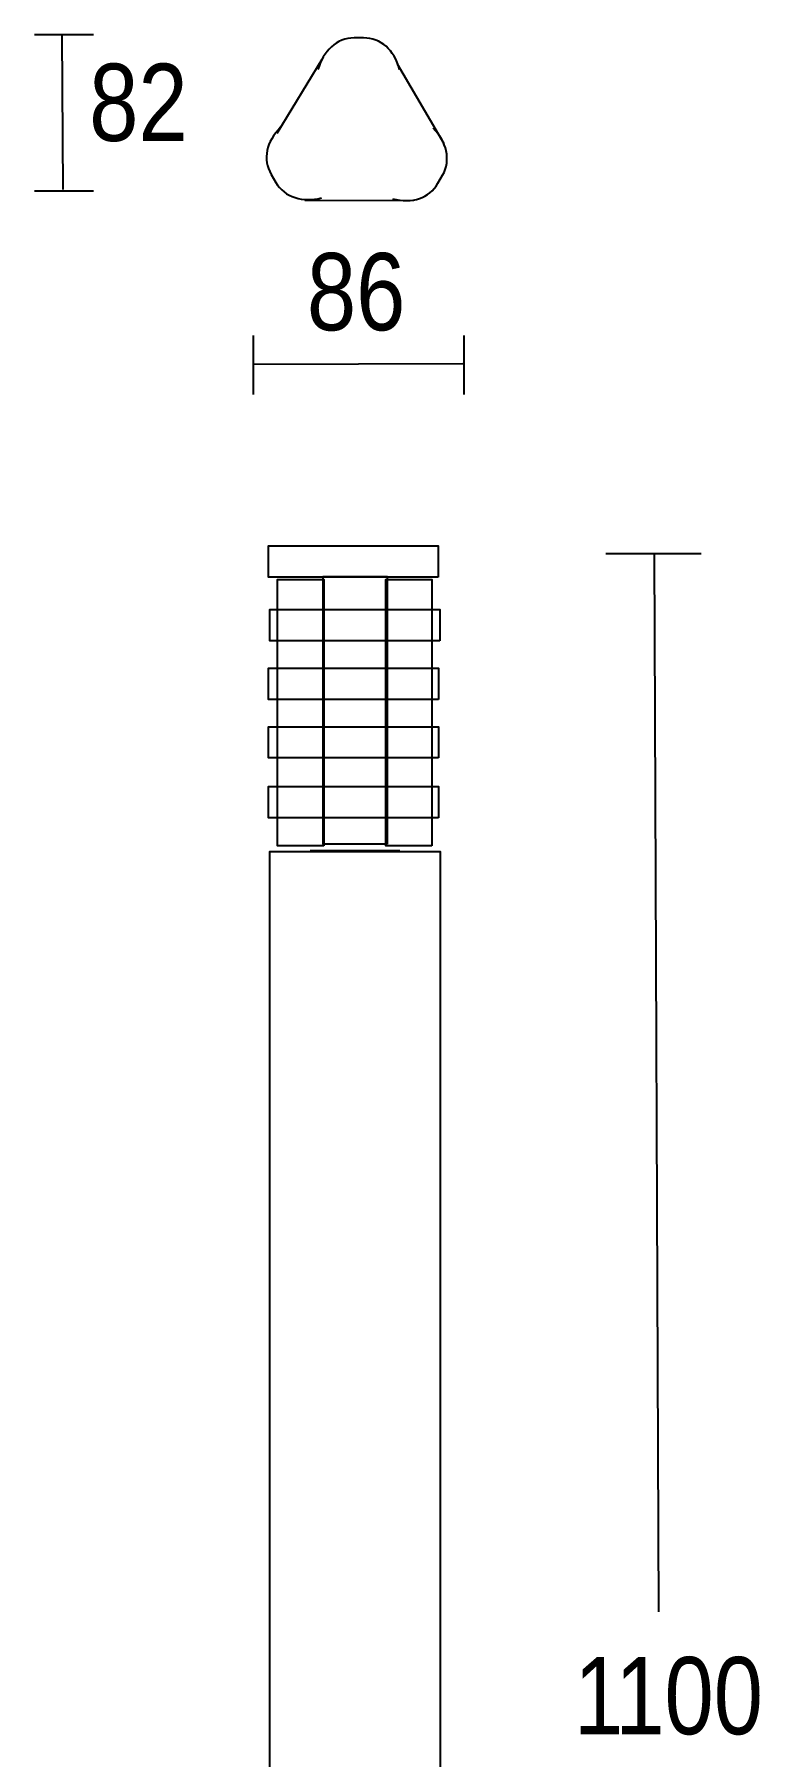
# Model space of a CAD drawing. Extents: x 1 to 72, y 3 to 337.
# Drawn here: x 1.4 to 72.3, y 168.3 to 336.7 of the extents above; entities that cross this region are included whole.
import ezdxf

# ---------------------------------------------------------------- set-up
doc = ezdxf.new("R2010")
doc.units = 0
doc.layers.add('LIVELLO_1', color=160, linetype='Continuous')
doc.styles.add('STD', font='txt')

# ---------------------------------------------------------------- blocks, each defined once
blk = doc.blocks.new('AI9-BLK1')
at = {"layer": 'LIVELLO_1', "color": 7}
for p, q in [((-34.83, 167.88), (-29.05, 167.88)), ((-32.03, 152.7), (-32.11, 167.81)), ((-6.73, 165.44), (-11.12, 158.2)), ((0.62, 165.02), (5.21, 157.21)), ((-34.83, 152.58), (-29.05, 152.58)), ((-8.39, 151.67), (2.24, 151.63)), ((-13.46, 138.42), (-13.46, 132.65)), ((7.14, 138.42), (7.14, 132.65)), ((-13.34, 135.63), (7.07, 135.7)), ((21.03, 117.12), (30.37, 117.12)), ((26.21, 13.59), (25.79, 117.08)), ((-7.86, 88.05), (0.91, 88.05))]:
    blk.add_line(p, q, dxfattribs=at)
for points in [[(4.66, 114.8), (-11.94, 114.8), (-11.94, 117.85), (4.66, 117.85)], [(4.66, 114.8), (-11.94, 114.8), (-11.94, 117.85), (4.66, 117.85)], [(-6.54, 88.51), (-11.06, 88.51), (-11.06, 114.56), (-6.54, 114.56)], [(-6.54, 88.51), (-11.06, 88.51), (-11.06, 114.56), (-6.54, 114.56)], [(-0.34, 88.69), (-6.6, 88.69), (-6.6, 114.87), (-0.34, 114.87)], [(-0.34, 88.69), (-6.6, 88.69), (-6.6, 114.86), (-0.34, 114.86)], [(4.04, 88.51), (-0.48, 88.51), (-0.48, 114.56), (4.04, 114.56)], [(4.04, 88.51), (-0.48, 88.51), (-0.48, 114.56), (4.04, 114.56)], [(4.8, 108.57), (-11.8, 108.57), (-11.8, 111.63), (4.8, 111.63)], [(4.8, 108.57), (-11.8, 108.57), (-11.8, 111.63), (4.8, 111.63)], [(4.67, 102.84), (-11.93, 102.84), (-11.93, 105.9), (4.67, 105.9)], [(4.67, 102.84), (-11.93, 102.84), (-11.93, 105.9), (4.67, 105.9)], [(4.67, 97.11), (-11.93, 97.11), (-11.93, 100.17), (4.67, 100.17)], [(4.67, 97.11), (-11.93, 97.11), (-11.93, 100.17), (4.67, 100.17)], [(4.67, 91.25), (-11.93, 91.25), (-11.93, 94.31), (4.67, 94.31)], [(4.67, 91.25), (-11.93, 91.25), (-11.93, 94.31), (4.67, 94.31)], [(4.84, -100.26), (-11.83, -100.26), (-11.83, 87.96), (4.84, 87.96)]]:
    blk.add_lwpolyline(points, close=True, dxfattribs=at)
for points in [[(0.87, 164.44), (0.34, 166.39), (-0.94, 167.54), (-2.66, 167.54), (-2.66, 167.54), (-3.57, 167.54), (-3.57, 167.54), (-5.29, 167.54), (-6.61, 166.22), (-7.11, 164.44)], [(-10.76, 158.8), (-12.18, 157.37), (-12.54, 155.68), (-11.68, 154.19), (-11.68, 154.19), (-11.23, 153.41), (-11.23, 153.41), (-10.36, 151.91), (-8.56, 151.44), (-6.77, 151.89)], [(0.17, 151.81), (2.12, 151.31), (3.76, 151.83), (4.62, 153.32), (4.62, 153.32), (5.08, 154.11), (5.08, 154.11), (5.94, 155.6), (5.45, 157.41), (4.16, 158.72)]]:
    blk.add_open_spline(points, degree=3, knots=[0, 0, 0, 0, 1, 1, 1, 2, 2, 2, 3, 3, 3, 3], dxfattribs=at)
at = {"layer": 'LIVELLO_1', "color": 7, "char_height": 7.5587, "attachment_point": 1, "style": 'STD'}
for s, insert in [('\\fArial Narrow|b0|i0;\\H7.5587;\\C7;82', (-29.48, 165.02)), ('\\fArial Narrow|b0|i0;\\H7.5587;\\C7;86', (-8.19, 146.5)), ('\\fArial Narrow|b0|i0;\\H7.5587;\\C7;1', (17.93, 9.17)), ('\\fArial Narrow|b0|i0;\\H7.5587;\\C7;100', (21.96, 9.17))]:
    blk.add_mtext(s, dxfattribs=dict(at, insert=insert))

msp = doc.modelspace()

# ---------------------------------------------------------------- block references
at = {"layer": 'LIVELLO_1', "color": 7}
msp.add_blockref('AI9-BLK1', (36.277631, 168.837412), dxfattribs=at)

doc.saveas('drawing.dxf')
